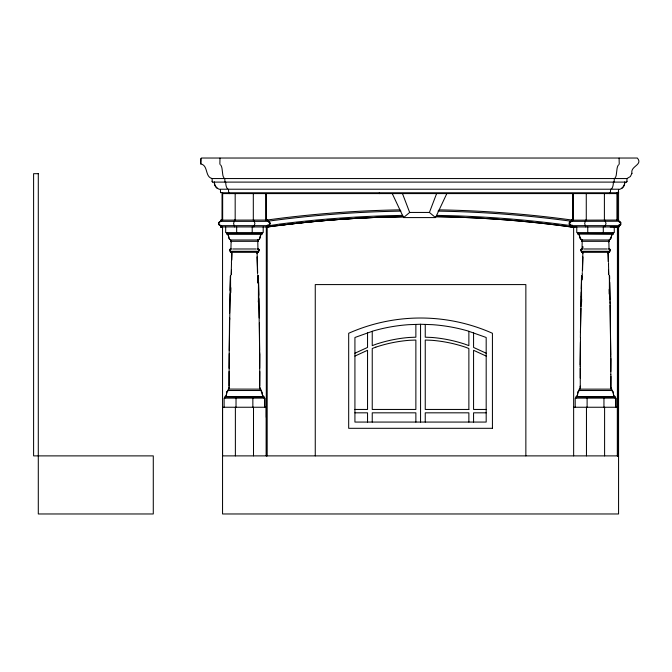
<?xml version="1.0" encoding="UTF-8"?>
<svg xmlns="http://www.w3.org/2000/svg" width="672" height="672" viewBox="0 0 672 672"><rect width="100%" height="100%" fill="white"/><g stroke="black" fill="none" stroke-linecap="round" stroke-linejoin="round"><path stroke-width="1.01" d="M201.13 158.323L200.693 163.439A1.075 1.075 0 0 0 200.794 163.909C208.48 165.505 204.733 176.837 212.125 178.55L626.959 178.55L630.361 176.543L631.94 173.3M268.531 225.464C271.076 224.834 270.287 221.441 267.884 221.348L267.683 220.13A1.411 1 -90 0 0 267.372 220.055L220.996 220.13L222.34 220.055L222.356 193.595L617.224 193.586L617.224 220.055L618.677 220.189L618.786 221.348C621.684 221.508 621.676 225.498 618.786 225.658L571.88 225.658C568.991 225.498 568.982 221.508 571.88 221.348L618.786 221.231M222.55 192.772L222.55 220.063L222.55 193.595M229.06 371.524L229.068 386.131M229.068 387.82L229.228 353.674M229.404 193.654L229.404 192.772M235.175 220.055L235.175 193.595M253.31 220.055L253.31 193.586M259.694 386.131L259.753 353.674M264.76 398.126L264.76 407.249L264.76 398.126L224.112 398.126L224.112 407.249M266.322 220.055L266.33 193.595M266.322 417.362L266.33 407.249L266.322 455.885L266.322 226.943M402.797 215.376L389.155 215.678A1104.6 1104.6 0 0 0 279.728 224.07L267.884 225.893L267.809 225.464M379.344 193.654L379.344 192.772M571.519 220.088L571.2 221.357C568.302 221.508 568.302 225.506 571.2 225.658L571.309 226.817M571.402 220.139L571.46 220.114A1.411 1 -89.9 0 1 571.721 220.063L573.434 220.055L573.443 193.595L573.451 220.055L573.443 193.595M580.154 386.131L580.154 387.82A1.504 1.478 -90 0 1 579.516 389.096L579.205 390.516C576.652 391.801 578.659 395.766 576.047 396.892L576.047 398.126M580.264 368.281L580.264 378.025M586.27 220.055L586.27 193.595M604.397 220.055L604.397 193.595M609.68 193.654L609.68 192.78M610.613 189.218L610.403 192.73M610.907 376.396L610.898 387.82A1.495 1.495 0 0 0 611.444 389.096M614.326 178.55L614.132 182.036M615.854 398.126L615.854 407.249L615.854 398.126L575.207 398.126L575.207 407.249M616.543 193.654L616.543 192.78M617.224 193.595L617.215 220.055L618.744 220.265M617.417 407.249L617.417 455.893L617.417 226.657M212.125 178.55L212.15 181.44L212.822 182.104L626.27 182.104L626.942 181.448L626.968 178.55M220.794 221.231L218.77 222.583M229.068 368.281L229.538 317.974M258.3 282.937L258.317 275.797L258.77 295.26M571.88 221.231L572.032 220.156L573.443 220.055M576.45 226.943L572.208 226.926L571.88 225.658L571.889 226.607M580.272 366.66L580.264 387.82A1.495 1.495 0 0 1 579.608 389.096M580.163 366.66L580.415 342.317M580.163 365.039L580.474 337.453M609.378 294.168L609.403 275.797L610.033 303.374M609.521 294.168L609.554 275.797L609.63 279.04M221.172 220.072L220.794 221.348L267.691 221.348C272.051 222.256 268.506 225.372 267.691 226.649C266.599 227.447 268.859 226.531 267.893 225.658M229.253 350.431L230.143 293.639M580.415 332.581L581.507 275.797L581.54 302.333L581.624 299.09M580.356 337.453L580.927 308.246M229.622 313.11L230.563 275.789L230.588 293.143M229.631 319.603L229.664 317.974M230.941 249.329L231.092 240.853M582.028 249.329L582.212 239.812M580.961 306.617L581.162 296.89M230.076 290.396L230.412 275.797L230.437 293.143M581.162 296.89L581.263 292.018M581.339 288.775L581.65 275.797L581.658 280.896M582.238 274.176L582.271 272.546M230.698 292.597L230.824 287.734M231.428 262.811L231.462 261.19M231.176 274.756L231.487 263.399M231.571 260.148L231.756 253.663A1.453 1.436 -90 0 0 231.512 252.84L231.16 252.496A1.092 1.084 -90 0 0 230.572 252.319C229.732 251.269 229.051 248.38 231.328 248.984M231.344 274.756L231.47 269.884M582.893 248.212L582.935 246.59M582.128 279.619L582.263 274.756M582.347 271.505L582.842 253.663A1.453 1.436 -90 0 0 582.599 252.84L582.254 252.496A1.092 1.084 -90 0 0 581.666 252.319C581.146 251.328 579.65 248.506 582.59 248.984M231.748 260.148L231.932 253.663A1.445 1.445 0 0 0 231.68 252.84L231.328 252.496A1.117 1.117 0 0 0 230.723 252.319C230.798 251.378 228.455 249.564 230.723 248.984M582.565 269.892L582.935 256.906M618.769 226.691L618.778 225.658L620.819 224.423M611.125 237.67L611.554 235.259L613.25 233.797L613.25 232.596M268.901 225.179L267.7 225.658L220.786 225.658C217.778 225.464 217.963 221.323 220.987 221.348L221.508 220.055M218.744 223.037L219.307 224.834M270.01 223.499L269.371 224.826M569.562 223.499L569.638 223.037M220.87 225.456L220.601 226.918L268.078 226.951L267.691 226.598M435.632 216.653L449.837 216.972A1101.072 1101.072 0 0 1 558.919 225.338L571.007 226.951L571.276 225.464M571.687 226.943L572.048 224.977M631.94 173.3C630.193 165.992 643.272 165.026 637.358 158.038L201.734 158.029A0.916 0.916 0 0 0 201.382 158.138L200.97 158.516M226.716 232.596L226.674 233.789L227.346 234.049L261.526 234.049L262.206 233.789L262.156 232.596L262.206 233.789C259.09 234.486 261.164 239.056 258.149 239.988L258.149 241.315A1.134 1.134 0 0 0 257.687 241.416M220.802 220.357L220.996 220.13A1.411 1 -89.9 0 1 221.306 220.055M611.125 237.67L609.244 239.988L609.244 241.324A1.134 1.134 0 0 0 608.504 241.601M392.263 193.595L403.553 217.585L409.668 212.444L429.416 212.444L436.607 193.595M403.553 217.585L435.54 217.585L446.83 193.595M620.348 223.978L619.307 225.187M262.55 395.38L262.046 392.104L260.761 390.516L228.119 390.516C225.649 391.852 227.59 395.774 224.952 396.892L224.96 398.126M435.977 216.661L435.968 216.678A1104.062 1104.062 0 0 1 571.208 226.934L572.762 226.951M261.526 234.049C259.476 235.486 261.013 239.056 258.3 239.988L230.572 239.988C227.632 239.03 229.656 234.629 226.716 233.789L262.206 233.789M260.467 235.259L260.887 234.553M219.979 158.138L219.878 164.279M614.972 178.097L615.577 177.164A7.148 2.906 -90 0 0 616.266 175.039L617.047 168.714A7.148 2.906 -90 0 1 617.912 165.791L618.5 164.884M257.662 273.134L257.124 253.663A1.453 1.436 -90 0 1 257.368 252.84L257.712 252.496A1.092 1.084 90 0 1 258.3 252.319C258.821 251.328 260.316 248.506 257.376 248.984M608.454 241.844L608.798 241.5A1.092 1.084 90 0 1 609.395 241.315L609.395 239.988C612.335 239.022 610.294 234.604 613.292 233.797L613.292 232.596M608.437 261.778L608.21 253.663A1.453 1.436 -90 0 1 608.454 252.84L608.798 252.496A1.092 1.084 90 0 1 609.395 252.319C610.243 251.269 610.907 248.38 608.639 248.984M228.119 390.516L228.497 389.063L228.203 390.516C225.523 391.717 227.581 395.732 224.952 396.892L263.92 396.892L262.542 395.38M570.2 222.18L569.856 222.583L571.242 221.55M218.954 222.592L219.778 221.827M227.212 391.415L227.674 390.886M619.214 164.287L619.114 158.138M234.662 220.08L233.57 223.507L234.662 226.926M604.943 226.901L606.01 223.499L604.943 220.105M571.99 220.189L618.265 220.055A1.411 1 89.9 0 1 618.526 220.097L618.467 220.08M618.61 191.948A0.89 0.832 -90 0 1 618.206 192.721L618.626 189.218L220.466 189.218L220.492 192.116L221.164 192.772L618.568 192.78M585.749 220.088L584.665 223.507L585.757 226.926M253.823 226.918L254.915 223.499L253.823 220.08M618.626 226.842L610.21 226.943M619.996 225.179L618.786 225.649L618.912 226.598M626.489 182.062L626.539 182.036A0.89 0.832 -90 0 0 626.942 181.28M354.925 353.212L367.542 347.441L367.542 332.808M354.925 356.068L367.542 350.288L367.542 409.45L354.925 409.45M228.337 389.088L260.761 389.138L262.584 395.38M572.082 220.13L572.2 220.088A1119.224 1119.224 0 0 0 439.186 209.857M618.786 226.943L614.258 226.951L614.292 232.596L576.769 232.596L576.769 226.951M570.553 221.55L571.2 221.357M267.305 226.934L266.129 226.943L267.574 226.926M581.818 248.984C579.55 249.572 581.902 251.387 581.818 252.319A1.117 1.117 0 0 1 582.422 252.496L582.775 252.848A1.445 1.445 0 0 1 582.985 253.319M266.826 220.055L277.788 218.61A1121.098 1121.098 0 0 1 399.899 209.849M267.884 226.934L280.174 225.347A1101.072 1101.072 0 0 1 389.248 216.98L403.124 216.678A1104.062 1104.062 0 0 0 267.884 226.926L267.532 224.977M222.34 220.055L222.356 193.595L222.356 220.055L221.852 220.055M266.112 220.055L266.633 220.055M222.356 226.951L220.802 226.943L222.348 226.951C220.298 228.11 220.878 224.507 220.66 226.598M420.554 324.257L408.668 324.677A170.688 170.688 0 0 0 373.573 330.851L354.925 337.478L354.925 422.066L486.184 422.066L486.184 337.478L467.544 330.851A170.688 170.688 0 0 0 432.449 324.677L420.554 324.257L420.554 422.066M572.334 220.063L572.393 220.055A1.411 1 -89.9 0 0 572.141 220.105M400.949 211.109L388.828 211.378A1115.663 1115.663 0 0 0 268.078 221.197M617.232 226.943L618.4 226.934M571.074 226.607L571.2 225.658L570.553 225.464M571.007 226.951L618.979 226.943L618.618 224.977M577.811 232.596L577.76 233.797L613.292 233.797M577.76 233.797L612.62 234.058M578.441 234.058C580.482 235.486 578.953 239.056 581.666 239.988L609.395 239.988M230.572 239.988L230.572 241.315L258.3 241.315L258.3 239.988M581.666 239.988L581.666 241.315L609.395 241.315A1.092 1.084 -90 0 0 608.807 241.5M232.688 248.984L256.183 248.984M583.783 248.984L607.278 248.984M230.572 251.303L258.3 251.303M581.666 251.303L609.395 251.303M230.572 252.319L258.3 252.319M581.666 252.319L609.395 252.319M579.205 389.147L611.848 389.138L611.764 390.516C614.401 391.759 612.41 395.724 615.006 396.892L615.006 398.126M579.205 390.516L611.848 390.516C614.351 391.826 612.36 395.783 615.006 396.892L576.047 396.892C578.651 395.732 576.719 391.784 579.289 390.516L579.289 389.138M225.515 396.623L263.92 396.892M576.61 396.623L615.006 396.892M222.55 407.249L266.498 407.249M573.636 407.249L617.593 407.249M486.184 409.45L473.567 409.45L473.567 350.288L486.184 356.068M354.925 412.826L367.542 412.826L367.542 422.066M486.184 412.826L473.567 412.826L473.567 422.066M222.55 455.885L618.568 455.885M438.018 211.1L450.265 211.378A1115.663 1115.663 0 0 1 572.032 221.34M436.724 215.384L449.938 215.678A1104.6 1104.6 0 0 1 559.364 224.078L571.242 225.658M267.733 220.156L267.431 220.097A1.411 1 89.9 0 0 267.179 220.055L267.691 221.222M221.508 226.951L220.861 226.775M611.663 389.13L611.537 389.088A1.504 1.478 90 0 1 610.949 387.82A1.504 1.478 -90 0 0 611.537 389.096M609.244 248.984C611.512 249.572 609.16 251.387 609.244 252.319A1.134 1.134 0 0 0 608.504 252.596L608.278 252.848A1.445 1.445 0 0 0 608.034 253.663L608.261 261.778M258.149 248.984C260.425 249.564 258.056 251.378 258.149 252.319A1.134 1.134 0 0 0 257.41 252.596L257.183 252.84A1.445 1.445 0 0 0 257.032 253.151M570.209 224.826L571.88 225.658M220.987 225.658L219.114 224.826L219.778 225.179M572.141 226.901L573.443 226.951L572.09 226.876M577.811 233.797L579.499 235.267L579.936 237.67M486.184 353.212L473.567 347.441L473.567 332.808M618.744 221.55L620.13 222.592M219.584 225.179L220.349 225.456M619.424 221.55L620.81 222.583M268.338 221.542L269.934 223.028M570.679 225.179L571.242 225.456M231.462 241.592L231.328 241.5A1.117 1.117 0 0 0 230.723 241.315L230.723 239.988C227.934 239.098 229.547 235.385 227.346 234.049M569.52 224.834L569.99 225.187M429.416 212.444L435.54 217.585M224.977 182.053L224.767 178.55M228.673 192.704L228.48 189.218M263.374 396.623L262.584 395.38M220.584 164.884L221.18 165.782A7.148 2.906 -90 0 1 222.037 168.706L222.827 175.031A7.148 2.906 -90 0 0 223.516 177.164L224.12 178.097M231.512 241.844L231.16 241.5A1.092 1.084 -90 0 0 230.572 241.315M200.844 164.002L200.693 159.356M402.486 193.595L409.668 212.444M267.229 225.683L267.691 226.926M579.936 237.67L581.818 239.988L581.818 241.324A1.117 1.117 0 0 1 582.28 241.424M218.476 223.499L218.551 223.969M608.53 265.02L608.79 274.756M608.488 269.884L608.622 274.756M257.704 274.756L257.922 282.862M257.032 256.906L257.494 273.134M257.712 281.24L257.762 282.862M608.538 262.819L608.58 264.44M609.185 289.355L609.311 294.218M258.535 279.04L258.46 275.797L258.418 302.333L258.384 300.712M609.706 282.282L610.1 300.132M258.619 282.282L259.619 350.431M258.838 298.502L259.216 317.974M610.134 301.753L610.747 356.924M608.866 240.853L609.025 249.329M610.067 304.996L610.739 355.303M257.754 239.812L257.939 249.329M259.417 322.846L259.627 352.052M259.745 352.052L259.694 368.281M610.873 358.546L610.789 374.774M610.865 356.924L610.789 371.532M610.789 387.82L610.907 374.774M259.812 371.524L259.694 387.82M618.568 191.52L618.568 220.895M618.568 227.186L618.568 513.971L222.55 513.971L222.55 226.943M618.274 226.657L618.274 455.893M618.097 226.657L618.097 455.893M617.593 226.657L617.593 455.893M604.598 407.249L604.598 455.885M603.952 398.126L603.952 407.249M603.296 226.951L603.296 232.596M587.756 226.951L587.756 232.596M587.11 398.126L587.11 407.249M586.463 407.249L586.463 455.885M573.636 226.951L573.644 455.885M525.857 455.885L525.857 284.584L315.26 284.584L315.26 455.885M468.871 331.288L468.871 345.652L465.284 344.291A140.96 140.96 0 0 0 431.92 337.462L425.25 337.193L425.25 324.425M468.871 422.066L468.871 412.826L425.25 412.826L425.25 422.066M415.867 324.425L415.867 337.193L409.189 337.462A140.96 140.96 0 0 0 375.833 344.291L372.238 345.652L372.238 331.288M415.867 422.066L415.867 412.826L372.238 412.826L372.238 422.066M267.691 225.658L267.7 226.607M267.179 226.649L267.179 455.885M266.498 226.943L266.498 455.885M263.911 396.892L263.92 398.126M263.197 226.943L263.197 232.596L225.674 232.596L225.674 226.943M253.504 407.249L253.504 455.885M252.857 398.126L252.857 407.249M252.21 226.951L252.21 232.596M236.67 226.951L236.67 232.596M236.023 398.126L236.023 407.249M235.376 407.249L235.376 455.885M222.55 407.249L222.55 455.885M222.55 192.57L222.55 219.845M260.45 389.096A1.504 1.478 90 0 1 259.862 387.82A1.504 1.478 -90 0 0 260.45 389.096A1.495 1.495 0 0 1 259.753 387.82M229.127 387.82A1.495 1.495 0 0 1 228.522 389.096A1.504 1.478 -90 0 0 229.009 387.82A1.504 1.478 90 0 1 228.43 389.096M257.124 253.663A1.453 1.436 90 0 1 257.368 252.84M581.666 241.315A1.092 1.084 -90 0 1 582.254 241.5M608.219 253.663A1.453 1.436 90 0 1 608.454 252.84M279.418 225.389A1105.415 1105.415 0 0 1 402.595 216.686M227.405 188.706A7.115 2.89 -90 0 1 225.708 182.104M217.678 188.521A7.157 6.678 -90 0 1 214.267 182.104M212.545 182.053A0.89 0.832 -90 0 1 212.15 181.272M220.886 192.721A0.89 0.832 -90 0 1 220.483 191.94M613.376 182.112A7.115 2.89 -90 0 1 611.688 188.714M624.826 182.112A7.157 6.678 -90 0 1 621.415 188.53M624.599 182.137A6.77 6.77 0 0 1 618.66 189.512M220.433 189.504A6.77 6.77 0 0 1 214.502 182.129M266.129 193.595L266.146 220.055L266.129 193.595M572.762 193.595L572.762 220.063L572.762 193.595M375.833 347.138L372.238 348.499L372.238 409.45L415.867 409.45L415.867 340.04L409.189 340.309A140.96 140.96 0 0 0 375.833 347.138M38.296 173.687L33.6 173.687L33.6 455.885L153.283 455.885L153.283 513.971L38.296 513.971L38.296 173.687M468.871 409.45L425.25 409.45L425.25 340.04L431.92 340.309A140.96 140.96 0 0 1 465.284 347.138L468.871 348.499L468.871 409.45M492.425 428.308L348.684 428.308L348.684 333.27A176.938 176.938 0 0 1 492.425 333.27L492.425 428.308M258.3 241.315A1.092 1.084 90 0 0 257.712 241.5A1.092 1.084 -90 0 1 258.3 241.315"/></g></svg>
